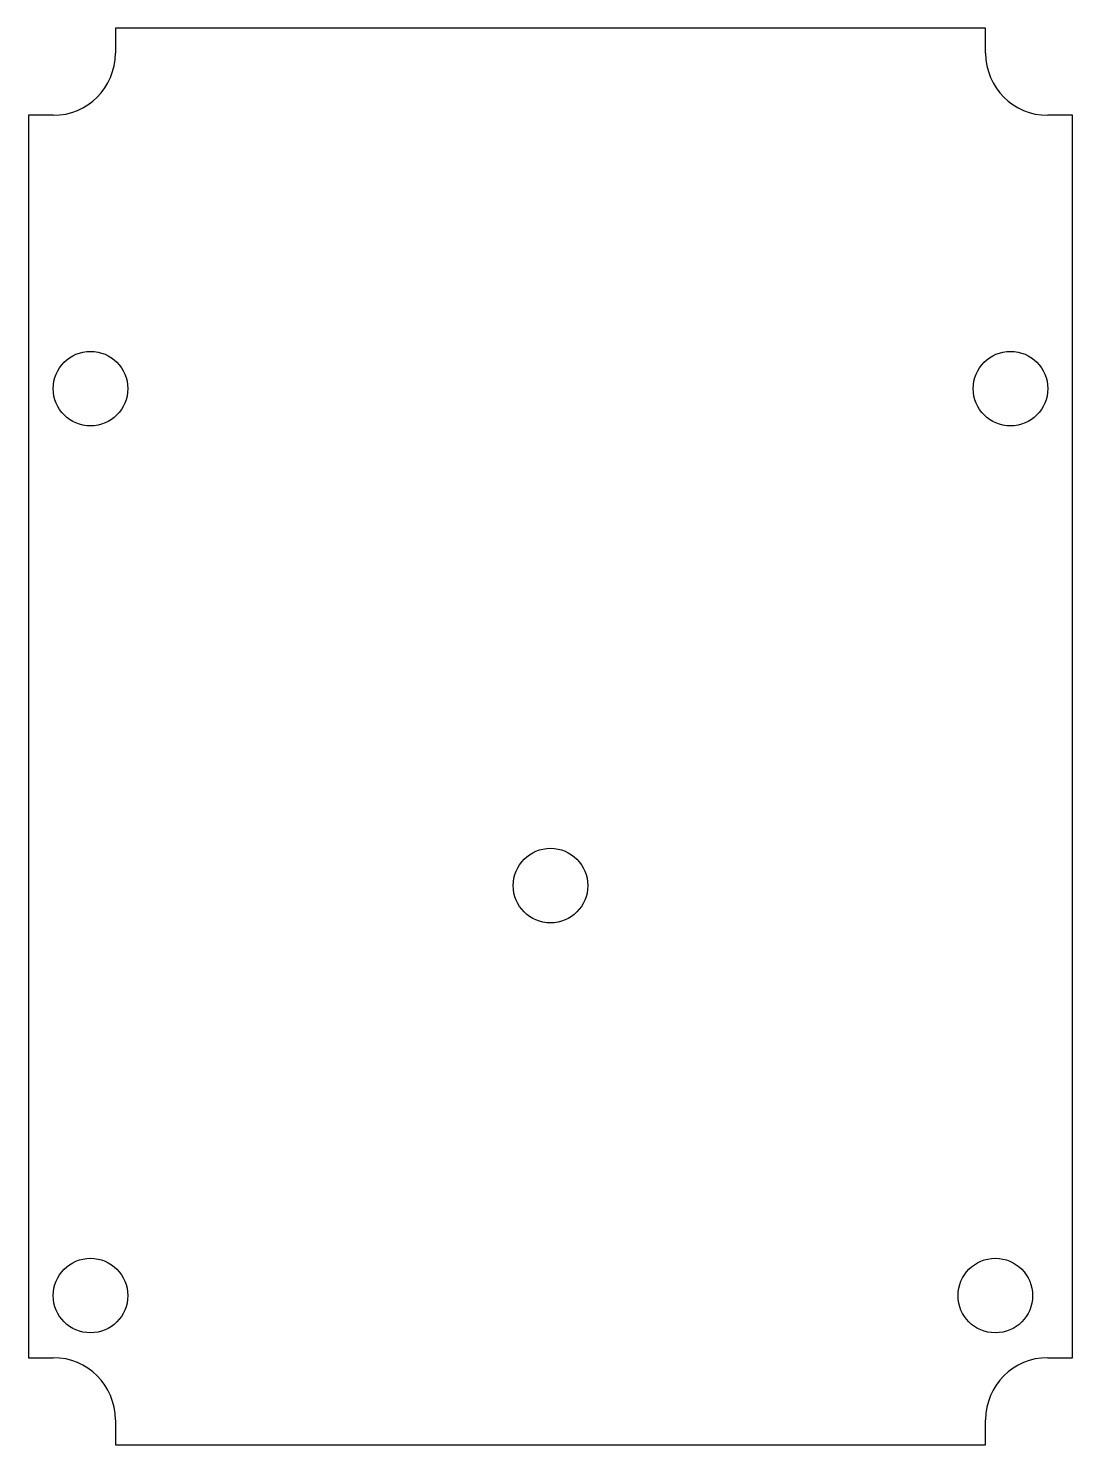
# Model space of a CAD drawing. Header units: millimetres. Extents: x -42 to 42, y -57 to 57.
import ezdxf

# ---------------------------------------------------------------- set-up
doc = ezdxf.new("R2010")
doc.units = ezdxf.units.MM

msp = doc.modelspace()

# ---------------------------------------------------------------- linework, layer by layer
at = {"color": 7, "linetype": 'Continuous', "lineweight": 25}
for p, q in [((35, 57), (-35, 57)), ((-35, 57), (-35, 55)), ((35, 55), (35, 57)), ((-40, 50), (-42, 50)), ((-42, 50), (-42, -50)), ((42, 50), (40, 50)), ((42, -50), (42, 50)), ((-42, -50), (-40, -50)), ((40, -50), (42, -50)), ((-35, -55), (-35, -57)), ((35, -57), (35, -55)), ((-35, -57), (35, -57))]:
    msp.add_line(p, q, dxfattribs=at)
for centre in [(-37, 28), (37, 28), (0, -12), (-37, -45), (35.78, -45)]:
    msp.add_circle(centre, 3, dxfattribs=at)
for centre, start, end in [((-40, 55), 270, 0), ((40, 55), 180, 270), ((-40, -55), 0, 90), ((40, -55), 90, 180)]:
    msp.add_arc(centre, 5, start, end, dxfattribs=at)

doc.saveas('drawing.dxf')
